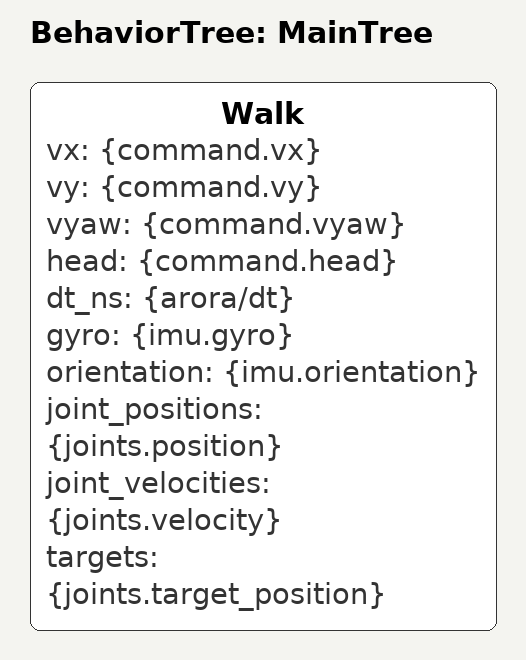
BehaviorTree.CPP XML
<root main_tree_to_execute="MainTree">
  <!-- Walk at the commanded twist (command.vx / vy / vyaw); the leaf itself
       hands over to the standing network when the command is zero. -->
  <BehaviorTree ID="MainTree">
    <Walk vx="{command.vx}" vy="{command.vy}" vyaw="{command.vyaw}" head="{command.head}"
          dt_ns="{arora/dt}" gyro="{imu.gyro}" orientation="{imu.orientation}"
          joint_positions="{joints.position}" joint_velocities="{joints.velocity}"
          targets="{joints.target_position}" />
  </BehaviorTree>
</root>
